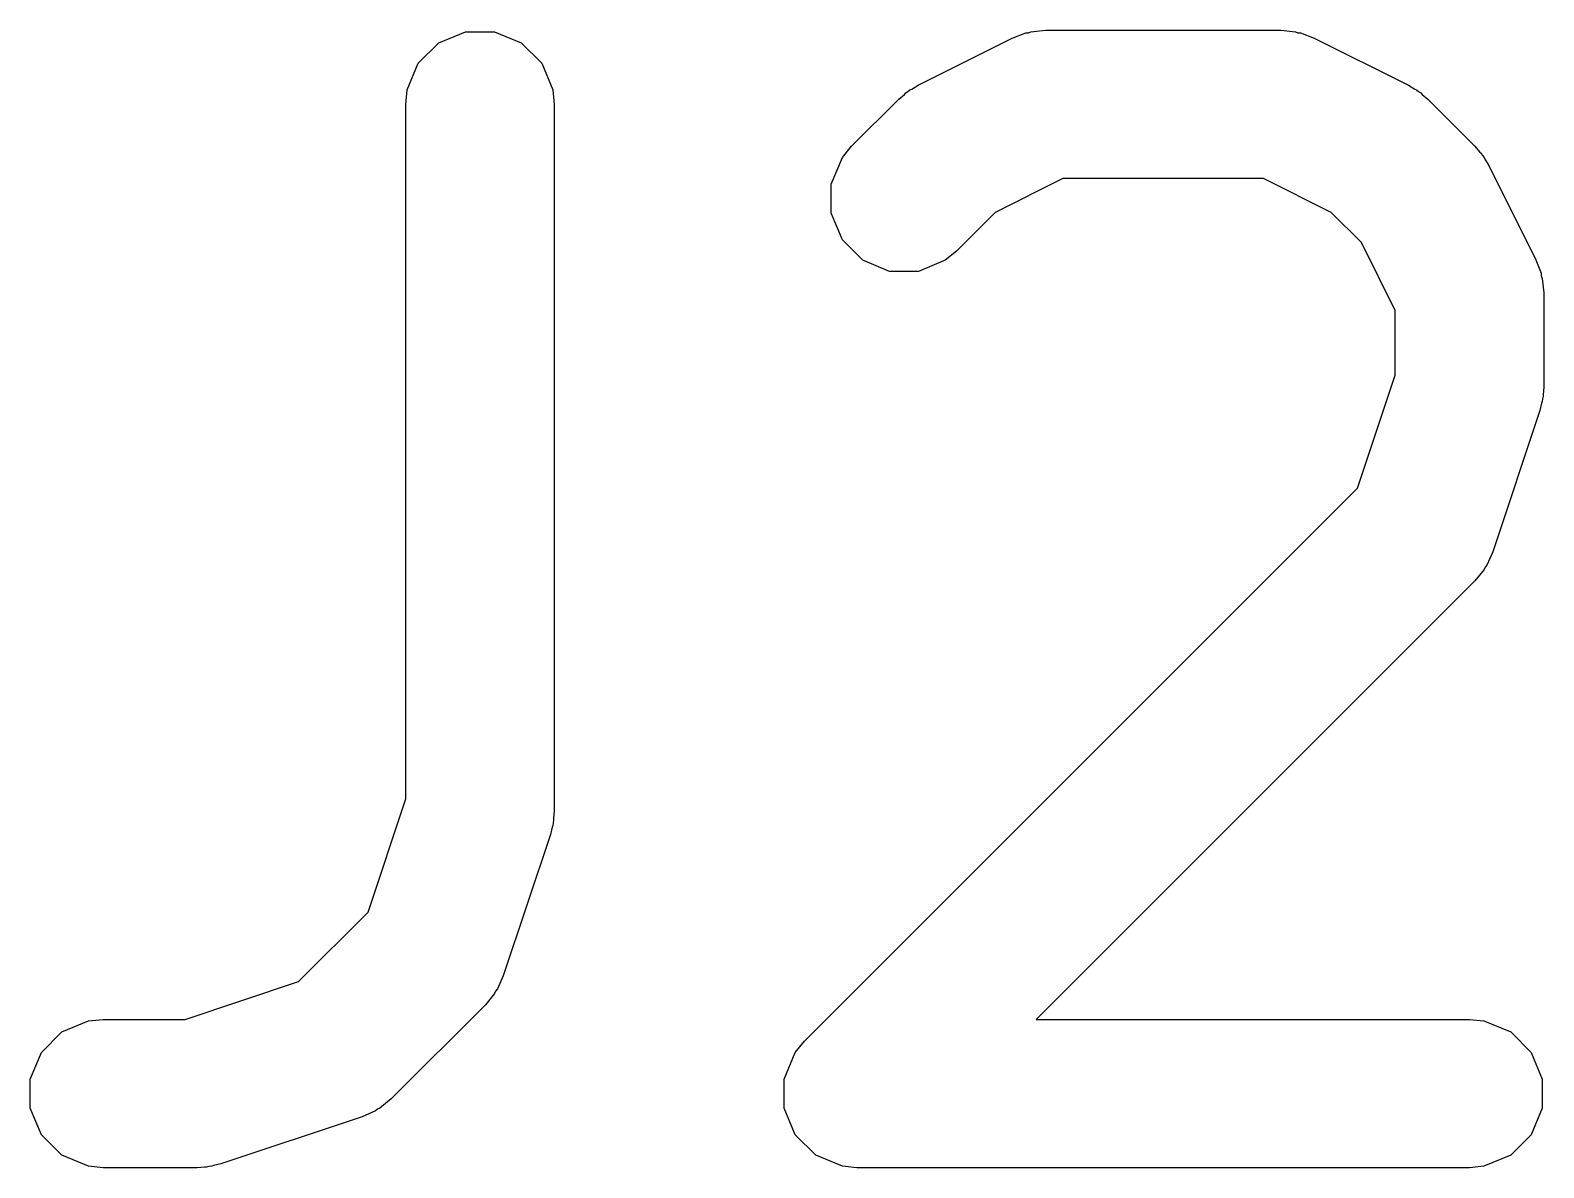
# Model space of a CAD drawing. Extents: x 19.8 to 98.9, y -129.1 to -67.1.
# Drawn here: x 23.28 to 24.809, y -89.23 to -88.08 of the extents above; entities that cross this region are included whole.
import ezdxf

# ---------------------------------------------------------------- set-up
doc = ezdxf.new("R2010")
doc.units = 0
doc.layers.add('BLACK', color=7, linetype='CONTINUOUS')

msp = doc.modelspace()

# ---------------------------------------------------------------- linework, layer by layer
at = {"layer": 'BLACK', "linetype": 'CONTINUOUS'}
for p, q in [((23.692498, -88.092459), (23.719534, -88.08126)), ((23.719534, -88.08126), (23.748798, -88.08126)), ((23.748798, -88.08126), (23.775834, -88.092459)), ((24.272054, -88.087737), (24.285785, -88.082482)), ((24.285785, -88.082482), (24.288474, -88.08229)), ((24.288474, -88.08229), (24.290963, -88.08126)), ((24.290963, -88.08126), (24.305595, -88.079819)), ((24.305595, -88.079819), (24.54369, -88.079819)), ((24.54369, -88.079819), (24.558322, -88.08126)), ((24.558322, -88.08126), (24.560811, -88.082291)), ((24.560811, -88.082291), (24.563499, -88.082482)), ((24.563499, -88.082482), (24.577231, -88.087737)), ((23.671806, -88.113151), (23.692498, -88.092459)), ((23.775834, -88.092459), (23.796526, -88.113151)), ((24.176816, -88.135356), (24.272054, -88.087737)), ((24.577231, -88.087737), (24.672469, -88.135356)), ((23.660607, -88.140187), (23.671806, -88.113151)), ((23.796526, -88.113151), (23.807725, -88.140187)), ((23.659166, -88.154819), (23.660607, -88.140187)), ((23.807725, -88.140187), (23.809166, -88.154819)), ((24.157324, -88.149405), (24.163073, -88.144686)), ((24.163073, -88.144686), (24.164373, -88.143188)), ((24.164373, -88.143188), (24.166632, -88.141766)), ((24.166632, -88.141766), (24.168689, -88.140078)), ((24.168689, -88.140078), (24.170516, -88.13932)), ((24.170516, -88.13932), (24.176816, -88.135356)), ((24.672469, -88.135356), (24.678768, -88.13932)), ((24.678768, -88.13932), (24.680596, -88.140078)), ((24.680596, -88.140078), (24.682652, -88.141766)), ((24.682652, -88.141766), (24.684912, -88.143188)), ((24.684912, -88.143188), (24.686211, -88.144686)), ((24.686211, -88.144686), (24.691961, -88.149405)), ((23.659166, -88.856934), (23.659166, -88.154819)), ((23.809166, -88.154819), (23.809166, -88.869104)), ((24.109705, -88.197024), (24.157324, -88.149405)), ((24.691961, -88.149405), (24.73958, -88.197024)), ((24.100378, -88.208389), (24.109705, -88.197024)), ((24.73958, -88.197024), (24.744298, -88.202773)), ((24.744298, -88.202773), (24.745797, -88.204073)), ((24.745797, -88.204073), (24.747218, -88.206332)), ((24.747218, -88.206332), (24.748907, -88.208389)), ((24.089179, -88.235426), (24.100378, -88.208389)), ((24.748907, -88.208389), (24.749664, -88.210216)), ((24.749664, -88.210216), (24.753629, -88.216516)), ((24.753629, -88.216516), (24.801248, -88.311754)), ((24.089179, -88.264688), (24.089179, -88.235426)), ((24.3233, -88.229819), (24.254784, -88.264077)), ((24.525985, -88.229819), (24.3233, -88.229819)), ((24.594501, -88.264077), (24.525985, -88.229819)), ((24.100378, -88.291725), (24.089179, -88.264688)), ((24.254784, -88.264077), (24.215771, -88.30309)), ((24.624908, -88.294484), (24.594501, -88.264077)), ((24.12107, -88.312417), (24.100378, -88.291725)), ((24.659166, -88.363), (24.624908, -88.294484)), ((24.148107, -88.323616), (24.12107, -88.312417)), ((24.204406, -88.312417), (24.177369, -88.323616)), ((24.215771, -88.30309), (24.204406, -88.312417)), ((24.801248, -88.311754), (24.806503, -88.325485)), ((24.177369, -88.323616), (24.148107, -88.323616)), ((24.806503, -88.325485), (24.806694, -88.328174)), ((24.806694, -88.328174), (24.807725, -88.330663)), ((24.807725, -88.330663), (24.809166, -88.345295)), ((24.809166, -88.345295), (24.809166, -88.440533)), ((24.659166, -88.428363), (24.659166, -88.363)), ((24.620994, -88.542876), (24.659166, -88.428363)), ((24.808577, -88.449914), (24.807986, -88.452511)), ((24.809166, -88.440533), (24.808436, -88.447939)), ((24.808436, -88.447939), (24.808577, -88.449914)), ((24.805317, -88.464251), (24.757698, -88.607107)), ((24.806966, -88.456995), (24.805317, -88.464251)), ((24.807725, -88.455165), (24.806966, -88.456995)), ((24.807986, -88.452511), (24.807725, -88.455165)), ((24.062086, -89.101786), (24.620994, -88.542876)), ((24.757698, -88.607107), (24.751704, -88.620533)), ((24.748908, -88.625058), (24.73958, -88.636423)), ((24.749939, -88.622567), (24.748908, -88.625058)), ((24.751704, -88.620533), (24.749939, -88.622567)), ((24.73958, -88.636423), (24.296185, -89.079819)), ((23.620994, -88.971447), (23.659166, -88.856934)), ((23.808577, -88.878485), (23.807986, -88.881082)), ((23.809166, -88.869104), (23.808436, -88.87651)), ((23.808436, -88.87651), (23.808577, -88.878485)), ((23.805317, -88.892822), (23.757698, -89.035678)), ((23.806966, -88.885566), (23.805317, -88.892822)), ((23.807725, -88.883736), (23.806966, -88.885566)), ((23.807986, -88.881082), (23.807725, -88.883736)), ((23.550795, -89.041647), (23.620994, -88.971447)), ((23.436282, -89.079819), (23.550795, -89.041647)), ((23.757698, -89.035678), (23.751704, -89.049104)), ((23.748908, -89.053628), (23.739581, -89.064993)), ((23.749938, -89.051139), (23.748908, -89.053628)), ((23.751704, -89.049104), (23.749938, -89.051139)), ((23.739581, -89.064993), (23.644342, -89.160233)), ((23.290854, -89.113151), (23.311546, -89.092459)), ((23.311546, -89.092459), (23.338582, -89.08126)), ((23.338582, -89.08126), (23.353214, -89.079819)), ((23.353214, -89.079819), (23.436282, -89.079819)), ((24.296185, -89.079819), (24.734166, -89.079819)), ((24.734166, -89.079819), (24.748798, -89.08126)), ((24.748798, -89.08126), (24.775834, -89.092459)), ((24.775834, -89.092459), (24.796526, -89.113151)), ((24.052759, -89.113151), (24.062086, -89.101786)), ((23.279655, -89.140187), (23.290854, -89.113151)), ((24.04156, -89.140187), (24.052759, -89.113151)), ((24.796526, -89.113151), (24.807725, -89.140187)), ((23.279655, -89.169451), (23.279655, -89.140187)), ((24.04156, -89.169451), (24.04156, -89.140187)), ((24.807725, -89.140187), (24.807725, -89.169451)), ((23.290854, -89.196487), (23.279655, -89.169451)), ((23.632977, -89.16956), (23.630486, -89.170591)), ((23.644342, -89.160233), (23.632977, -89.16956)), ((24.052759, -89.196487), (24.04156, -89.169451)), ((24.807725, -89.169451), (24.796526, -89.196487)), ((23.615026, -89.178351), (23.472169, -89.22597)), ((23.628451, -89.172357), (23.615026, -89.178351)), ((23.630486, -89.170591), (23.628451, -89.172357)), ((23.311546, -89.217179), (23.290854, -89.196487)), ((24.073451, -89.217179), (24.052759, -89.196487)), ((24.796526, -89.196487), (24.775834, -89.217179)), ((23.338582, -89.228378), (23.311546, -89.217179)), ((23.353214, -89.229819), (23.338582, -89.228378)), ((23.448452, -89.229819), (23.353214, -89.229819)), ((23.455857, -89.229089), (23.448452, -89.229819)), ((23.457832, -89.22923), (23.455857, -89.229089)), ((23.460429, -89.228639), (23.457832, -89.22923)), ((23.463084, -89.228378), (23.460429, -89.228639)), ((23.464915, -89.227619), (23.463084, -89.228378)), ((23.472169, -89.22597), (23.464915, -89.227619)), ((24.100487, -89.228378), (24.073451, -89.217179)), ((24.115119, -89.229819), (24.100487, -89.228378)), ((24.734166, -89.229819), (24.115119, -89.229819)), ((24.748798, -89.228378), (24.734166, -89.229819)), ((24.775834, -89.217179), (24.748798, -89.228378))]:
    msp.add_line(p, q, dxfattribs=at)

doc.saveas('drawing.dxf')
